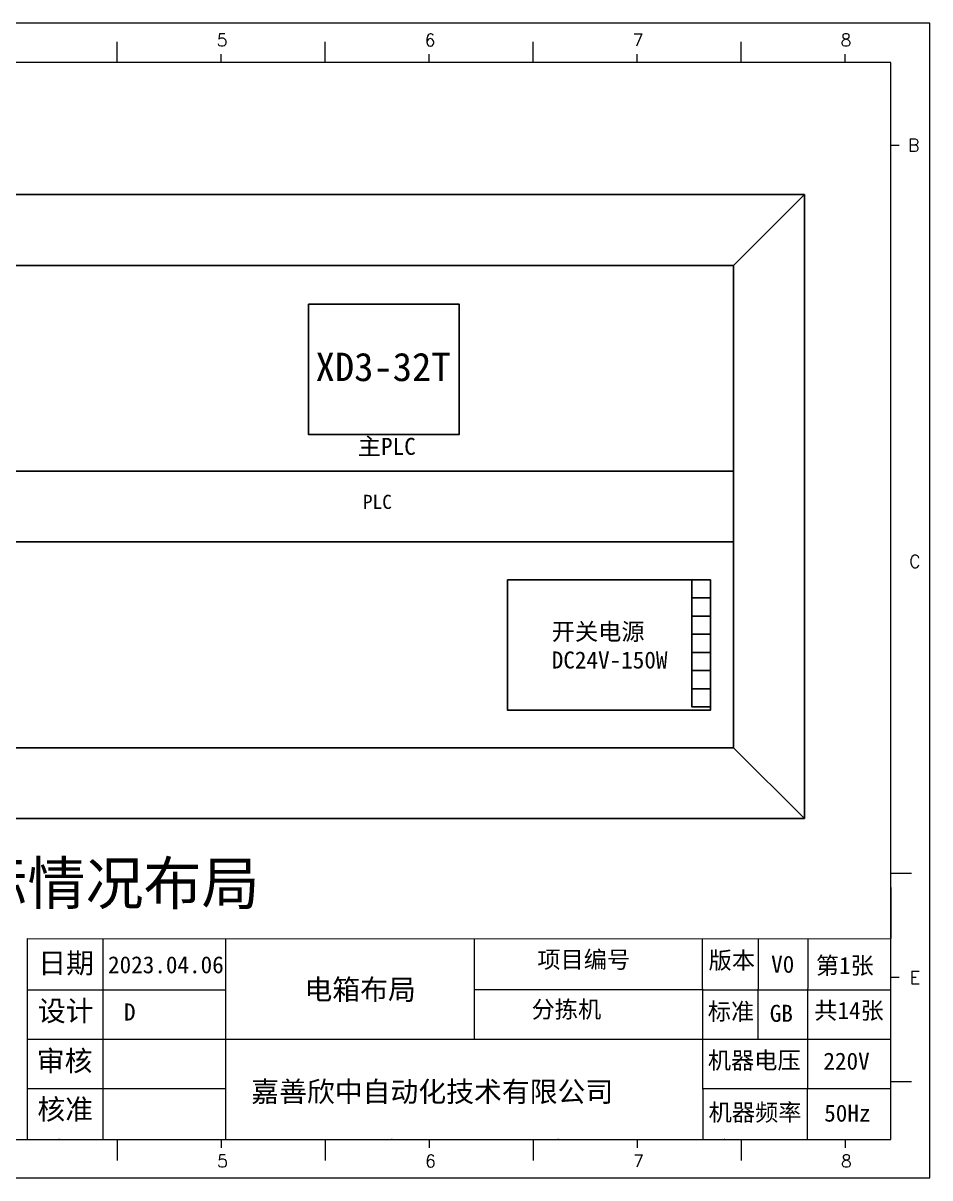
# Model space of a CAD drawing. Header units: millimetres. Extents: x 40430 to 48442, y -3636 to 4180.
# Drawn here: x 43063.4 to 43383.2, y 3097.7 to 3504.7 of the extents above; entities that cross this region are included whole.
import ezdxf

# ---------------------------------------------------------------- set-up
doc = ezdxf.new("R2010")
doc.units = ezdxf.units.MM
doc.styles.add('SIMPLEX', font='SIMPLEX')
doc.styles.get("Standard").update_dxf_attribs({"font": ''})
doc.styles.get('Standard').set_extended_font_data('SimSun')

msp = doc.modelspace()

# ---------------------------------------------------------------- linework, layer by layer
at = {"color": 7, "lineweight": 9}
for p, q in [((43096.57, 3490.82), (43096.57, 3498.15)), ((43169.91, 3490.82), (43169.91, 3498.15)), ((43243.25, 3490.82), (43243.25, 3498.15)), ((43316.59, 3490.82), (43316.59, 3498.15)), ((43133.24, 3490.82), (43133.24, 3493.75)), ((43206.58, 3490.82), (43206.58, 3493.75)), ((43279.92, 3490.82), (43279.92, 3493.75)), ((43353.25, 3490.82), (43353.25, 3493.75)), ((43369.39, 3490.82), (42810.03, 3490.82)), ((43369.39, 3111.2), (43369.39, 3490.82)), ((43369.39, 3461.74), (43372.32, 3461.74)), ((43369.39, 3205.06), (43376.72, 3205.06)), ((43369.39, 3200.01), (43369.39, 3182.05)), ((43369.39, 3168.39), (43372.32, 3168.39)), ((43369.39, 3131.72), (43376.72, 3131.72)), ((42810.03, 3111.2), (43369.39, 3111.2)), ((43096.57, 3111.2), (43096.57, 3103.87)), ((43133.24, 3111.2), (43133.24, 3108.27)), ((43169.91, 3111.2), (43169.91, 3103.87)), ((43206.58, 3111.2), (43206.58, 3108.27)), ((43243.25, 3111.2), (43243.25, 3103.87)), ((43279.92, 3111.2), (43279.92, 3108.27)), ((43316.59, 3111.2), (43316.59, 3103.87)), ((43353.25, 3111.2), (43353.25, 3108.27))]:
    msp.add_line(p, q, dxfattribs=at)
at = {"lineweight": -2}
for p, q in [((42838.94, 3444.33), (43338.94, 3444.33)), ((43338.94, 3444.33), (43313.94, 3419.33)), ((43338.94, 3444.33), (43338.94, 3444.33)), ((43338.94, 3444.33), (43338.94, 3224.33)), ((42863.94, 3419.33), (43313.94, 3419.33)), ((43313.94, 3419.33), (43313.94, 3249.33)), ((42863.94, 3346.83), (43313.94, 3346.83)), ((42863.94, 3321.83), (43313.94, 3321.83)), ((42863.94, 3249.33), (43313.94, 3249.33)), ((43338.94, 3224.33), (43313.94, 3249.33)), ((42838.94, 3224.33), (43338.94, 3224.33))]:
    msp.add_line(p, q, dxfattribs=at)
at = {"lineweight": 9}
for p, q in [((43064.86, 3182.02), (43369.39, 3182)), ((43064.86, 3182.02), (43064.86, 3111.22)), ((43091.49, 3182), (43091.49, 3111.2)), ((43134.79, 3182), (43134.79, 3111.2)), ((43222.5, 3182.09), (43222.5, 3146.54)), ((43302.9, 3182.09), (43303.12, 3111.23)), ((43322.57, 3181.96), (43322.53, 3146.59)), ((43340.14, 3182.09), (43339.86, 3111.21)), ((43064.86, 3164.01), (43134.79, 3164)), ((43302.96, 3164), (43222.5, 3164)), ((43302.9, 3164), (43369.39, 3164)), ((43064.86, 3146.61), (43134.79, 3146.6)), ((43134.79, 3146.6), (43369.39, 3146.6)), ((43064.86, 3129.21), (43134.77, 3129.2)), ((43303.18, 3129.2), (43369.39, 3129.2))]:
    msp.add_line(p, q, dxfattribs=at)
msp.add_lwpolyline([(42795.88, 3097.68), (43383.18, 3097.68), (43383.18, 3504.73), (42795.88, 3504.73)], close=True, dxfattribs=at)
at = {"lineweight": -2}
msp.add_lwpolyline([(43164.05, 3405.67), (43217.15, 3405.67), (43217.15, 3359.67), (43164.05, 3359.67)], close=True, dxfattribs=at)
at = {"linetype": 'ByBlock', "lineweight": -2}
for points in [[(43234.25, 3308.51), (43305.75, 3308.51), (43305.75, 3262.51), (43234.25, 3262.51)], [(43305.75, 3308.51), (43299.27, 3308.51), (43299.27, 3302.11), (43305.75, 3302.11)], [(43305.75, 3302.11), (43299.27, 3302.11), (43299.27, 3295.71), (43305.75, 3295.71)], [(43305.75, 3295.71), (43299.27, 3295.71), (43299.27, 3289.3), (43305.75, 3289.3)], [(43305.75, 3289.3), (43299.27, 3289.3), (43299.27, 3282.9), (43305.75, 3282.9)], [(43305.75, 3282.9), (43299.27, 3282.9), (43299.27, 3276.5), (43305.75, 3276.5)], [(43305.75, 3276.5), (43299.27, 3276.5), (43299.27, 3270.1), (43305.75, 3270.1)], [(43305.75, 3270.1), (43299.27, 3270.1), (43299.27, 3263.7), (43305.75, 3263.7)]]:
    msp.add_lwpolyline(points, close=True, dxfattribs=at)
at = {"lineweight": 9}
for p in [(43076.14, 3111.2), (43134.79, 3111.2), (43193.44, 3111.2), (43252.09, 3111.2), (43310.74, 3111.2)]:
    msp.add_point(p, dxfattribs=at)

# ---------------------------------------------------------------- texts
at = {"color": 7, "lineweight": 9, "style": 'SIMPLEX'}
for s, height, p in [('5', 4.4, (43131.68, 3496.56)), ('6', 4.4, (43205.02, 3496.56)), ('7', 4.4, (43278.36, 3496.56)), ('8', 4.4, (43351.7, 3496.56)), ('B', 4.46, (43375.45, 3459.43)), ('C', 4.46, (43375.88, 3312.76)), ('E', 4.46, (43376.09, 3166.08)), ('5', 4.4, (43131.82, 3101.43)), ('6', 4.4, (43205.15, 3101.43)), ('7', 4.4, (43278.49, 3101.43)), ('8', 4.4, (43351.83, 3101.43))]:
    msp.add_text(s, height=height, dxfattribs=at).set_placement(p)
at = {"lineweight": 9, "attachment_point": 1}
for s, insert, char_height, width in [('XD3-32T', (43166.52, 3388.55), 10, 12.5285), ('主PLC', (43181.42, 3358.54), 6, 26.3588), ('日期', (43068.71, 3177.02), 7.2, 80.4), ('2023.04.06', (43093.32, 3175.81), 6, 93.9465), ('{\\fSimSun|b0|i0|c134|p2;项目编号}', (43244.73, 3177.65), 6, 93.9465), ('{\\fSimSun|b0|i0|c134|p2;版本}', (43305.13, 3177.39), 6, 93.9465), ('{\\fSimSun|b0|i0|c134|p2;第1张}', (43342.94, 3175.55), 6, 93.9465), ('{\\fSimSun|b1|i0|c134|p34;电箱布局}', (43162.6, 3167.69), 7.2, 72.4452), ('{\\fFangSong_GB2312|b0|i0|c134|p0;设计}', (43068.59, 3160.15), 7.2, 80.4), ('{\\fSimSun|b0|i0|c134|p2;D}', (43098.94, 3159.16), 6, 93.9465), ('分拣机', (43242.7, 3160.1), 6, 93.9465), ('{\\f宋体|b0|i0|c134|p2;标准}', (43304.85, 3159.34), 6, 93.9465), ('{\\fSimSun|b0|i0|c134|p2;共14张}', (43342.38, 3159.69), 6, 93.9465), ('{\\fFangSong_GB2312|b0|i0|c134|p0;审核}', (43068.18, 3142.55), 7.2, 80.4), ('{\\f宋体|b0|i0|c134|p2;机器电压}', (43304.85, 3142.13), 6, 93.9465), ('{\\fSimSun|b0|i0|c134|p2; 220V}', (43341.53, 3141.85), 6, 23.8077), ('{\\fSimSun|b1|i0|c134|p34;嘉善欣中自动化技术有限公司}', (43143.82, 3131.68), 7.2, 179.0781), ('{\\fFangSong_GB2312|b0|i0|c134|p0;核准}', (43068.4, 3125.47), 7.2, 80.4), ('{\\f宋体|b0|i0|c134|p2;机器频率}', (43305.13, 3123.79), 6, 93.9465), ('{\\f宋体|b0|i0|c134|p2; 50Hz}', (43341.81, 3123.51), 6, 93.9465)]:
    msp.add_mtext(s, dxfattribs=dict(at, insert=insert, char_height=char_height, width=width))
at = {"lineweight": 9, "insert": (43183.22, 3338.48), "char_height": 5, "attachment_point": 1}
msp.add_mtext_dynamic_manual_height_columns('PLC', width=931.2624, gutter_width=12.5, heights=[0], dxfattribs=at)
at = {"linetype": 'ByBlock', "lineweight": -2, "insert": (43249.81, 3293.24), "char_height": 15, "width": 77.1662, "attachment_point": 1}
msp.add_mtext('{\\H0.4x;开关电源\\PDC24V-150W}', dxfattribs=at)
at = {"color": 1, "lineweight": 9, "insert": (42911.5, 3209.05), "char_height": 15, "width": 285.7157, "attachment_point": 1}
msp.add_mtext('注:现场根据实际情况布局', dxfattribs=at)
at = {"color": 0, "lineweight": 9, "char_height": 6, "width": 93.9465, "attachment_point": 1}
for s, insert in [('{\\fSimSun|b0|i0|c134|p2;V0}', (43327.18, 3175.99)), ('{\\fSimSun|b0|i0|c134|p2;GB}', (43326.69, 3158.7))]:
    msp.add_mtext(s, dxfattribs=dict(at, insert=insert))

doc.saveas('drawing.dxf')
